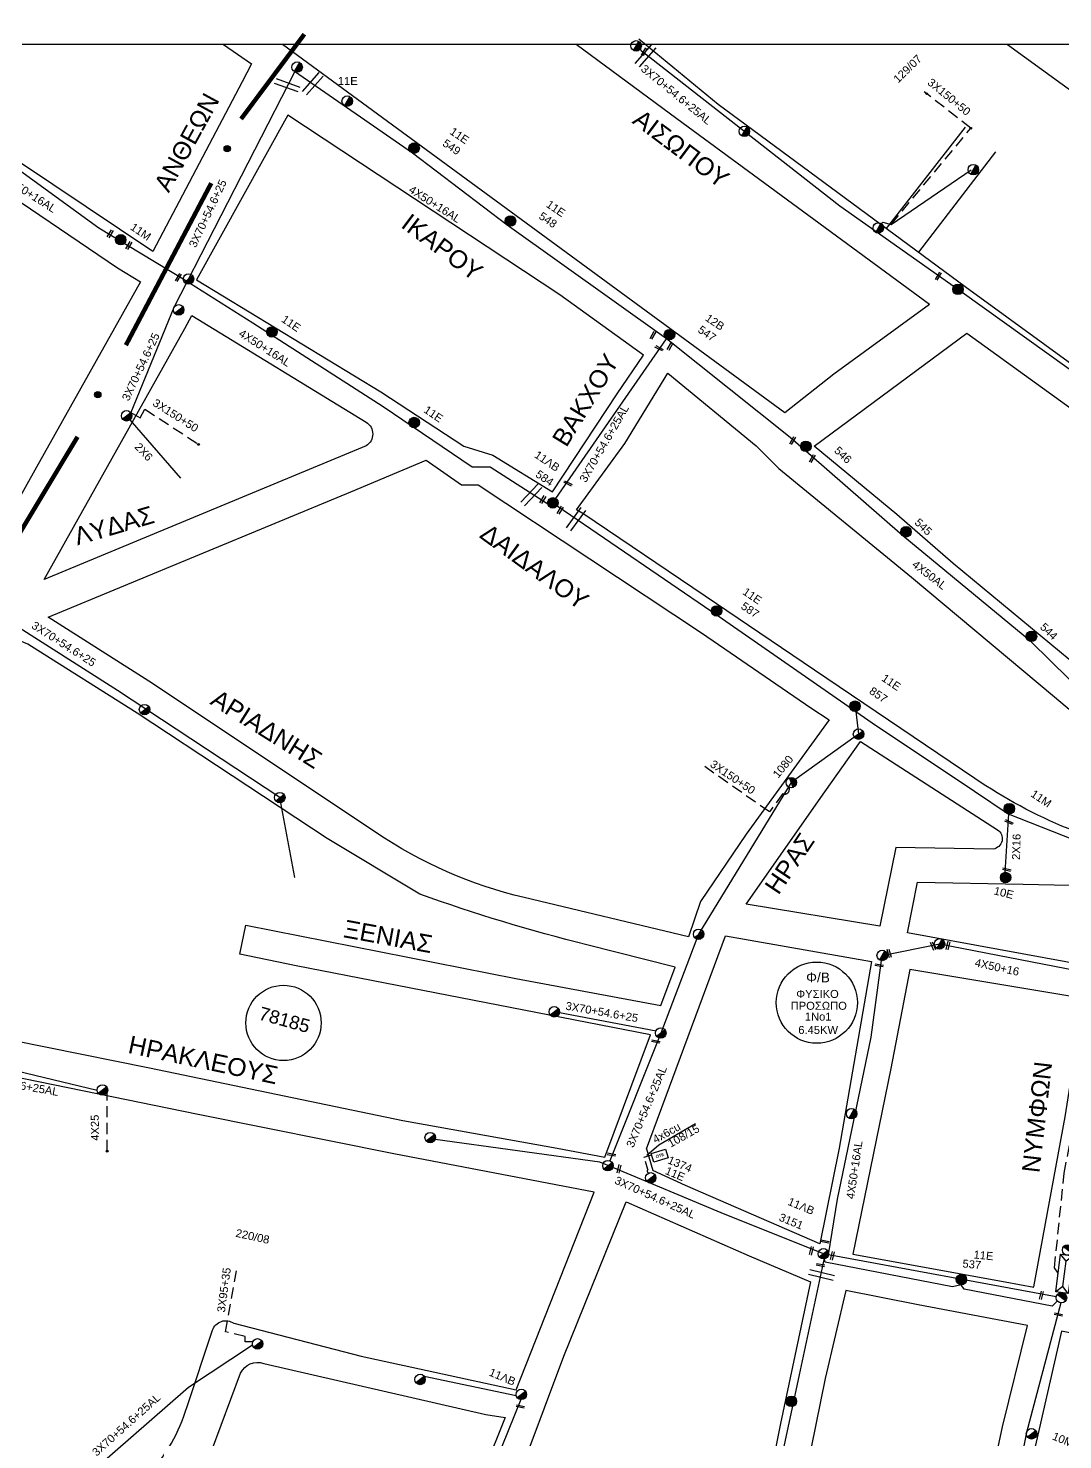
# Model space of a CAD drawing. Header units: millimetres. Extents: x 6950 to 9601, y 853 to 1951.
# Drawn here: x 8676.1 to 8908.8, y 1600.2 to 1917.7 of the extents above; entities that cross this region are included whole.
import ezdxf
from ezdxf.enums import TextEntityAlignment as Align

# ---------------------------------------------------------------- set-up
doc = ezdxf.new("R2010")
doc.units = ezdxf.units.MM
doc.linetypes.add('DASHED', pattern=[19.05, 12.7, -6.35])
for name, color, linetype in [('Pillar OTE', 7, 'Continuous'), ('Άγνωστα', 7, 'Continuous'), ('Γυμνά εναέρια ΧΤ και ΦΟΠ (3Φ)   4x50+16AL', 7, 'Continuous'), ('Επιγραφές - Σχήματα', 7, 'Continuous'), ('Μηχανική τομή', 7, 'Continuous'), ('Στύλος Ξύλινος', 7, 'Continuous'), ('Στύλος Ξύλινος @ 1', 7, 'Continuous'), ('Στύλος ΦΜ', 7, 'Continuous'), ('Στύλος ΦΜ @ 1', 7, 'Continuous'), ('Συνδέσεις', 7, 'Continuous'), ('Συνεστραμμένα ΧΤ   3x70+54.6+25 AL', 7, 'SYN_LINE'), ('Τομή', 7, 'Continuous'), ('Υποσταθμός εναέριος 2 στύλων', 7, 'Continuous'), ('Υποσταθμός πόλεως', 7, 'Continuous'), ('Υπόβαθρο ΔΕΗ', 7, 'Continuous'), ('Υπόγεια καλώδια Παροχών ΧΤ   4x25', 7, 'DASHED'), ('Υπόγεια καλώδια Παροχών ΧΤ   4x50AL', 7, 'DASHED'), ('Υπόγεια καλώδια Παροχών ΧΤ   4x6', 7, 'DASHED')]:
    doc.layers.add(name, color=color, linetype=linetype)
doc.styles.add('ar', font='ARIAL.TTF')
doc.styles.add('arial', font='ARIAL.TTF')
doc.styles.get("Standard").update_dxf_attribs({"font": 'ARIAL.TTF'})
doc.linetypes.add('SYN_LINE', pattern='A,0.5,-0.0001,["/\\/\\/\\/",Standard,S=0.1,R=0,X=0,Y=-0.05],-0.25', length=0.7501)
doc.dimstyles.new('ISO-25', dxfattribs={"dimtxt": 2.5, "dimasz": 2.5, "dimexe": 1.25, "dimexo": 0.625, "dimtad": 1, "dimtxsty": 'Standard', "dimcen": 2.5, "dimadec": 0, "dimazin": 0, "dimtfac": 1, "dimtmove": 0, "dimatfit": 3, "dimfxl": 1, "dimarcsym": 0})

# ---------------------------------------------------------------- blocks, each defined once
blk = doc.blocks.new('ΤΟΜΗ')
at = {"layer": 'Τομή', "ltscale": 40}
for p, q in [((-5.68, 0), (5.68, 0)), ((5.68, -2.33), (-5.68, -2.33))]:
    blk.add_line(p, q, dxfattribs=at)
blk = doc.blocks.new('ΜΗΧΑΝΙΚΗ ΤΟΜΗ')
at = {"layer": 'Μηχανική τομή', "ltscale": 40}
for p, q in [((-1.89, 0.78), (1.89, 0.78)), ((1.89, 0), (-1.89, 0))]:
    blk.add_line(p, q, dxfattribs=at)
blk = doc.blocks.new('ΥΠΑΡΧΩΝ ΤΣΙΜΕΝΤΕΝΙΟΣ ΣΤΥΛΟΣ')
at = {"layer": 'Στύλος ΦΜ'}
blk.add_hatch(color=7, dxfattribs=at).paths.add_polyline_path([(-1.29, -2.28, 0.574793), (2.62, 0, 0.268822), (1.3, 2.27)])
at = {"layer": 'Στύλος ΦΜ', "color": 7}
blk.add_line((-1.29, -2.28), (1.3, 2.27), dxfattribs=at)
blk.add_circle((0, 0), 2.62, dxfattribs=at)
at = {"layer": 'Στύλος ΦΜ', "flags": 4}
for tag, p in [('ΤΥΠΟΣ', (-4.91, 3.03)), ('ΑΡΙΘΜΟΣ', (-4.68, 8.05))]:
    blk.add_attdef(tag, p, '', height=4, dxfattribs=at)
blk = doc.blocks.new('ΥΠΑΡΧΩΝ ΞΥΛΙΝΟΣ ΣΤΥΛΟΣ')
at = {"layer": 'Στύλος Ξύλινος'}
h = blk.add_hatch(color=7, dxfattribs=at)
h.paths.add_polyline_path([(-2.62, 0, 0.270008), (-1.29, -2.28), (1.3, 2.27, 0.576266)])
h.paths.add_polyline_path([(-1.29, -2.28, 0.574793), (2.62, 0, 0.268822), (1.3, 2.27)])
at = {"layer": 'Στύλος Ξύλινος', "color": 7}
blk.add_line((-1.29, -2.28), (1.3, 2.27), dxfattribs=at)
blk.add_circle((0, 0), 2.62, dxfattribs=at)
at = {"layer": 'Στύλος Ξύλινος', "flags": 4}
for tag, p in [('ΑΡΙΘΜΟΣ', (-4.91, 8.6)), ('ΤΥΠΟΣ', (-4.85, 3.39))]:
    blk.add_attdef(tag, p, '', height=4, dxfattribs=at)
blk = doc.blocks.new('ΥΠΟΣΤΑΘΜΟΣ ΕΝΑΕΡΙΟΣ ΕΠΙ 2 ΣΤΥΛΩΝ')
at = {"layer": 'Υποσταθμός εναέριος 2 στύλων', "linetype": 'Continuous'}
for points in [[(-11.97, -2.11, 0.574793), (-8.45, -0.07, 0.268822), (-9.64, 1.98)], [(9.68, -2.15, 0.574793), (13.19, -0.1, 0.268822), (12.01, 1.95)]]:
    blk.add_hatch(color=256, dxfattribs=at).paths.add_polyline_path(points)
for p, q in [((-11.97, -2.11), (-9.64, 1.98)), ((9.68, -2.15), (12.01, 1.95))]:
    blk.add_line(p, q, dxfattribs=at)
for centre in [(-10.81, -0.07), (10.84, -0.1)]:
    blk.add_circle(centre, 2.36, dxfattribs=at)
at = {"layer": 'Υποσταθμός πόλεως', "linetype": 'Continuous', "ltscale": 40}
blk.add_lwpolyline([(-8.57, 2.82), (8.57, 2.82), (8.57, -2.82), (-8.57, -2.82)], close=True, dxfattribs=at)
for points in [[(-5.75, 0), (-8.57, 2.82)], [(-8.57, -2.82), (-5.75, 0)], [(-5.75, 0), (5.75, 0)], [(5.75, 0), (8.57, 2.82)], [(8.57, -2.82), (5.75, 0)]]:
    blk.add_lwpolyline(points, dxfattribs=at)
at = {"layer": 'Υποσταθμός εναέριος 2 στύλων', "ltscale": 40, "flags": 1}
for tag, p in [('ΜΕΤΑΣΧΗΜΑΤΙΣΜΟΣ', (14.09, 2.51)), ('ΙΣΧΥΣ', (14.07, -0.28)), ('ΑΡΙΘΜΟΣ', (14.19, -3))]:
    blk.add_attdef(tag, p, '', height=1.8, dxfattribs=at)
blk = doc.blocks.new('_ΣΥΝΔΕΣΗ')
at = {"layer": 'Συνδέσεις', "linetype": 'SYN_LINE', "ltscale": 40}
blk.add_hatch(color=256, dxfattribs=at).paths.add_polyline_path([(0.5, -0.01, 1), (-0.5, -0.01, 1)])
at = {"layer": 'Συνδέσεις'}
blk.add_circle((0, -0.01), 0.5, dxfattribs=at)
blk = doc.blocks.new('PILLAR ΟΤΕ')
at = {"layer": 'Pillar OTE', "ltscale": 40}
blk.add_lwpolyline([(-3.31, 2.02), (3.39, 2.02), (3.39, -1.99), (-3.31, -1.99)], close=True, dxfattribs=at)
at = {"layer": 'Pillar OTE', "insert": (-1.81, 0.71), "char_height": 1.3575, "width": 109.961, "attachment_point": 1}
blk.add_mtext('{\\fArial|b1|i0|c161|p34;OTE}', dxfattribs=at)

msp = doc.modelspace()

# ---------------------------------------------------------------- hatches: boundary and pattern name
at = {"layer": 'Επιγραφές - Σχήματα', "linetype": 'Continuous', "ltscale": 20}
h = msp.add_hatch(color=154, dxfattribs=at)
h.dxf.hatch_style = 1
edge = h.paths.add_edge_path()
edge.add_arc((8720.85, 1890.63), 0.708, 0, 360)
h = msp.add_hatch(color=154, dxfattribs=at)
h.dxf.hatch_style = 1
edge = h.paths.add_edge_path()
edge.add_arc((8691.74, 1835.31), 0.708, 0, 360)

# ---------------------------------------------------------------- linework, layer by layer
at = {"layer": 'Άγνωστα', "color": 27, "linetype": 'DASHED', "ltscale": 0.2}
for points in [[(8867.97, 1873.78), (8868.28, 1874.08), (8870.2, 1873.62), (8888.08, 1895.25), (8877.61, 1903.46)], [(8726.59, 1622.25), (8724.86, 1622.25), (8724.86, 1623.46), (8720.45, 1624.49), (8722.94, 1638.37)]]:
    msp.add_lwpolyline(points, dxfattribs=at)
at = {"layer": 'Άγνωστα', "color": 151, "linetype": 'DASHED', "ltscale": 0.2}
msp.add_lwpolyline([(8699.16, 1831.27), (8701.25, 1830.1), (8702.35, 1832.06), (8714.39, 1824.13)], dxfattribs=at)
at = {"layer": 'Άγνωστα', "color": 27, "linetype": 'DASHED', "ltscale": 0.2}
msp.add_lwpolyline([(8907.74, 1637.71), (8906.91, 1638.9), (8909.09, 1660.18), (8915.26, 1692.32), (8918.11, 1707.57), (8920.72, 1727.52), (8924.45, 1752.92, -0.55977), (8925.97, 1753.57, 0.318224)], format="xyb", dxfattribs=at)
at = {"layer": 'Άγνωστα', "color": 62, "linetype": 'DASHED', "ltscale": 0.2}
msp.add_lwpolyline([(8847.26, 1746.96), (8847.26, 1746.45, -0.559489), (8845.82, 1745.57), (8842.8, 1741.45), (8827.25, 1752.34)], format="xyb", dxfattribs=at)
at = {"layer": 'Άγνωστα', "color": 62}
msp.add_lwpolyline([(8895.81, 1727.86), (8896.68, 1741)], dxfattribs=at)
at = {"layer": 'Άγνωστα', "color": 1}
msp.add_lwpolyline([(8868.16, 1709.17), (8881.05, 1711.78), (8920, 1704.24)], dxfattribs=at)
at = {"layer": 'Γυμνά εναέρια ΧΤ και ΦΟΠ (3Φ)   4x50+16AL', "color": 151, "ltscale": 40}
msp.add_lwpolyline([(8792.96, 1810.68), (8779.98, 1818.97), (8775.95, 1818.97), (8755.95, 1832.55), (8726.63, 1851.36), (8710.97, 1861.29), (8691.98, 1872.73), (8661.7, 1894.74), (8627.64, 1910.01)], dxfattribs=at)
at = {"layer": 'Γυμνά εναέρια ΧΤ και ΦΟΠ (3Φ)   4x50+16AL', "color": 133, "ltscale": 40}
msp.add_lwpolyline([(8927.28, 1754.55), (8901.56, 1779.79), (8872.77, 1803.56), (8847.43, 1825.7), (8819.66, 1847.86), (8783.82, 1873.45), (8762.5, 1889.66), (8736, 1907.99)], dxfattribs=at)
at = {"layer": 'Γυμνά εναέρια ΧΤ και ΦΟΠ (3Φ)   4x50+16AL', "color": 173, "ltscale": 40}
msp.add_lwpolyline([(8818.22, 1482.17), (8819.75, 1484.71), (8836.67, 1552.65), (8841.99, 1579.42), (8849.55, 1614.85), (8855.15, 1641.1)], dxfattribs=at)
at = {"layer": 'Γυμνά εναέρια ΧΤ και ΦΟΠ (3Φ)   4x50+16AL', "color": 151}
msp.add_lwpolyline([(8786.92, 1609.26), (8766.67, 1559.17), (8753.3, 1522.17), (8748.36, 1487.99)], dxfattribs=at)
at = {"layer": 'Επιγραφές - Σχήματα', "color": 154, "linetype": 'Continuous', "ltscale": 20, "const_width": 1}
for points in [[(8738.2, 1916.4), (8723.97, 1897.33)], [(8717.26, 1882.89), (8698.06, 1846.44)], [(8687.18, 1825.83), (8663.42, 1786.26)]]:
    msp.add_lwpolyline(points, dxfattribs=at)
at = {"layer": 'Επιγραφές - Σχήματα'}
msp.add_lwpolyline([(6992.76, 898.14), (9488.75, 898.14), (9488.75, 1914.05), (6992.76, 1914.05)], close=True, dxfattribs=at)
at = {"layer": 'Επιγραφές - Σχήματα', "color": 154, "linetype": 'Continuous', "ltscale": 20}
for centre in [(8720.85, 1890.63), (8691.74, 1835.31)]:
    msp.add_circle(centre, 0.708, dxfattribs=at)
at = {"layer": 'Επιγραφές - Σχήματα', "color": 202}
msp.add_circle((8853.45, 1698.55), 9.13, dxfattribs=at)
at = {"layer": 'Επιγραφές - Σχήματα', "linetype": 'Continuous', "ltscale": 20}
msp.add_circle((8733.5, 1693.99), 8.47, dxfattribs=at)
at = {"layer": 'Συνεστραμμένα ΧΤ   3x70+54.6+25 AL', "color": 27, "ltscale": 20}
msp.add_lwpolyline([(8914.7, 1837.82), (8886.17, 1858.31), (8858.63, 1877.72), (8814.24, 1912.42), (8813.71, 1913.01)], dxfattribs=at)
at = {"layer": 'Συνεστραμμένα ΧΤ   3x70+54.6+25 AL', "color": 151, "linetype": 'SYN_LINE', "ltscale": 20}
for points in [[(8736.03, 1907.97), (8736.03, 1907.97), (8708.87, 1854.91), (8699.16, 1831.27)], [(8710.44, 1816.55), (8698.99, 1829.67)]]:
    msp.add_lwpolyline(points, dxfattribs=at)
at = {"layer": 'Συνεστραμμένα ΧΤ   3x70+54.6+25 AL', "color": 27, "linetype": 'SYN_LINE', "ltscale": 20}
for points in [[(8870.2, 1873.62), (8888.14, 1885.88)], [(8595.18, 1597.61), (8630.14, 1598.16), (8655.71, 1593.84), (8686.78, 1589.92), (8712.11, 1612.07), (8726.53, 1621.55)]]:
    msp.add_lwpolyline(points, dxfattribs=at)
at = {"layer": 'Συνεστραμμένα ΧΤ   3x70+54.6+25 AL', "color": 133, "ltscale": 20}
msp.add_lwpolyline([(8794.76, 1811.94), (8819.66, 1847.86)], dxfattribs=at)
at = {"layer": 'Συνεστραμμένα ΧΤ   3x70+54.6+25 AL', "color": 30, "linetype": 'SYN_LINE', "ltscale": 20}
for points in [[(8736.07, 1726.69), (8732.68, 1744.67), (8696.18, 1768.74), (8663.88, 1789.3), (8623.98, 1814.23), (8608.66, 1834.62)], [(8908.33, 1631), (8900.61, 1601.87), (8893.54, 1566.49), (8876.22, 1505.08), (8864.79, 1461.73)]]:
    msp.add_lwpolyline(points, dxfattribs=at)
at = {"layer": 'Συνεστραμμένα ΧΤ   3x70+54.6+25 AL', "color": 62, "ltscale": 20}
for points in [[(8795.09, 1810.32), (8831.25, 1785.53), (8865.88, 1761.53), (8888.91, 1746.14), (8896.48, 1741.03), (8923.31, 1730.42)], [(8862.21, 1764.07), (8862.84, 1758.95), (8847.72, 1748.05), (8826.87, 1713.93), (8818.38, 1691.71), (8806.91, 1662.98)], [(8907.56, 1631.44), (8906.38, 1630.27), (8886.61, 1634.13), (8885.93, 1635.07), (8884, 1634.65), (8855.37, 1640.14), (8854.94, 1642.07), (8831.91, 1651.3), (8807.56, 1661.44), (8804.68, 1662.64), (8767.59, 1667.74)]]:
    msp.add_lwpolyline(points, dxfattribs=at)
at = {"layer": 'Συνεστραμμένα ΧΤ   3x70+54.6+25 AL', "color": 1, "linetype": 'SYN_LINE', "ltscale": 20}
msp.add_lwpolyline([(8907.32, 1632.38), (8856.1, 1641.86), (8858.09, 1654.38), (8865.7, 1690.8), (8868.16, 1709.17)], dxfattribs=at)
at = {"layer": 'Συνεστραμμένα ΧΤ   3x70+54.6+25 AL', "color": 62, "linetype": 'SYN_LINE', "ltscale": 20}
msp.add_lwpolyline([(8817.29, 1692.17), (8795.56, 1696.28)], dxfattribs=at)
at = {"layer": 'Συνεστραμμένα ΧΤ   3x70+54.6+25 AL', "color": 1, "ltscale": 20}
msp.add_lwpolyline([(8691.62, 1678.76), (8657.58, 1686.95)], dxfattribs=at)
at = {"layer": 'Συνεστραμμένα ΧΤ   3x70+54.6+25 AL', "color": 7, "linetype": 'SYN_LINE', "ltscale": 20}
msp.add_lwpolyline([(8765.16, 1614.51), (8785.85, 1610.19)], dxfattribs=at)
at = {"layer": 'Υπόβαθρο ΔΕΗ'}
for points in [[(8720.03, 1914.05), (8726.3, 1909.73), (8724.22, 1905.7), (8704.15, 1867.54), (8674.16, 1887.64), (8643.07, 1909.52), (8631.64, 1914.79), (8633.44, 1917.74)], [(8878.8, 1855.58), (8857.3, 1839.89), (8846.28, 1831.25), (8846.28, 1831.25), (8846.28, 1831.25), (8846.28, 1831.25), (8733.31, 1914.05)], [(8878.8, 1855.58), (8821.97, 1897.37), (8799.34, 1914.05)], [(8701.34, 1860.71), (8677.99, 1819), (8667.34, 1800.04), (8639.2, 1818.09), (8617.65, 1832.01), (8610.71, 1836.17), (8629.82, 1879.65), (8639.96, 1902.09), (8670.08, 1881.57), (8696.16, 1863.81), (8701.34, 1860.71)], [(8793.99, 1813.48), (8808.54, 1835.48), (8814.46, 1844.2), (8795.66, 1857.75), (8795.66, 1857.75), (8734.47, 1898.22), (8713.91, 1861.14), (8755.39, 1835.92), (8774.05, 1823.76), (8780.58, 1821.69), (8793.99, 1813.48)], [(8869.1, 1872.7), (8886.87, 1895.5)], [(8893.61, 1889.9), (8876.32, 1867.37)], [(8852.87, 1823.75), (8887.18, 1849.14), (8918.56, 1826.53), (8917.7, 1795.43), (8916.74, 1770.34), (8884.11, 1797.37), (8871.48, 1808.34), (8852.87, 1823.75)], [(8917.27, 1724.84), (8914.79, 1706.74), (8873.82, 1714.22), (8876.12, 1725.67), (8899.89, 1725.19), (8917.27, 1724.84)], [(8815.12, 1665.7), (8832.9, 1713.55), (8865.78, 1707.84), (8858.52, 1665.83), (8854.1, 1644.32), (8823.93, 1657.41), (8816.58, 1660.76)], [(8902.24, 1634.6), (8909.34, 1672.84), (8913.49, 1699.47), (8874.37, 1706), (8870.07, 1683.75), (8861.53, 1641.94), (8895.83, 1635.74), (8902.23, 1634.55)], [(8817.95, 1666.54), (8826.19, 1671.35)], [(8815.12, 1665.7), (8816.58, 1660.76)], [(8852.05, 1635.72), (8845.31, 1603.89), (8841.13, 1583.16), (8799.54, 1592.98), (8787.87, 1595.8), (8796.57, 1619.03), (8810.61, 1653.74), (8838.27, 1641.6), (8852.05, 1635.72)], [(8888.65, 1572.15), (8895.25, 1603.13), (8900.84, 1625.92), (8876.23, 1630.59), (8860.02, 1633.77), (8855.31, 1614.01), (8850.07, 1588.11), (8848.65, 1581.68), (8888.65, 1572.15)], [(9023.37, 1542.05), (9040.16, 1599.56), (8973.38, 1611.87), (8935.41, 1619.18), (8908.48, 1624.65), (8900.24, 1588.5), (8896.58, 1570.69), (8945.56, 1558.82), (8985.52, 1549.74), (9002.19, 1546.23), (9003.36, 1546.58), (9023.37, 1542.05)]]:
    msp.add_lwpolyline(points, dxfattribs=at)
for points in [[(8896.36, 1914.05), (8940.02, 1882.33), (8946.15, 1877.69), (8937.43, 1868.52), (8934.13, 1866.24, -0.146895), (8929.81, 1864.84), (8923.42, 1843.32), (8914.13, 1839.7), (8886.84, 1859.6), (8831.3, 1900.62), (8813.39, 1915.28)], [(8712.91, 1853.15), (8752.11, 1829.1, -0.559648), (8752.11, 1823.82), (8679.7, 1793.74), (8711.34, 1850.18), (8712.91, 1853.15)], [(8819.94, 1840.16), (8839.8, 1823.84), (8844.9, 1818.73), (8874.75, 1794.28), (8906.95, 1767.33), (8921.7, 1754.91), (8918.7, 1734.54), (8909.97, 1737.69, -0.052474), (8888.99, 1749), (8852.94, 1773.37), (8828.32, 1789.99), (8800.8, 1808.59), (8799.41, 1809.4), (8810.25, 1824.34), (8819.94, 1840.16)], [(8856.25, 1762.17), (8837.59, 1736.45), (8827.28, 1721.28), (8824.56, 1713.35), (8787.64, 1722.17, -0.09029), (8754.3, 1736.84), (8704.05, 1770.32), (8680.55, 1785.3), (8748.66, 1813.47), (8765.63, 1820.56), (8773.51, 1815.02), (8777.31, 1815.02), (8827.54, 1781.71), (8852.1, 1764.85), (8856.25, 1762.17)], [(8821.62, 1706.57), (8801.76, 1711.54, -0.024774), (8764.15, 1722.95), (8743.31, 1735.51), (8700.63, 1763.68), (8676.86, 1778.69, 0.180673), (8669.31, 1780.27, 13.156435), (8669.31, 1780.27), (8667.48, 1779.55, 0.224041), (8662.88, 1774.66), (8653.2, 1748.67), (8634.22, 1697.85), (8703.34, 1683.91), (8760.38, 1672.02), (8795.04, 1665.85), (8805.8, 1663.8), (8816.07, 1691.28), (8736.35, 1706.87), (8723.68, 1709.46), (8725.01, 1715.97), (8785.77, 1704), (8818.41, 1697.92), (8821.62, 1706.57)], [(8871.22, 1733.42), (8867.62, 1715.76), (8837.53, 1720.67), (8855.28, 1745.97), (8863.27, 1757.29), (8894.08, 1737.46, -0.698659), (8893.11, 1733.11), (8871.22, 1733.42)], [(8785.84, 1611.49), (8803.35, 1655.94), (8758.3, 1664.56), (8714.31, 1673.41), (8662.21, 1684.06), (8631.48, 1690.4, 0.532032), (8630.98, 1689.9), (8623.9, 1671.51), (8613.85, 1644.89), (8601.03, 1611.26), (8598.77, 1604.45), (8640.99, 1598.11), (8686.07, 1591.24), (8693.17, 1590.05, 0.19226), (8703, 1592.2, 0.115551), (8711.81, 1607.7), (8717.54, 1624.86, -0.502704), (8722.33, 1626.43), (8750.97, 1619.02), (8785.84, 1611.49)]]:
    msp.add_lwpolyline(points, format="xyb", dxfattribs=at)
msp.add_lwpolyline([(8723.87, 1615.18, -0.386401), (8729.06, 1617.4), (8779, 1605.91), (8783.34, 1605.21), (8773.92, 1581.66), (8761.44, 1585.2, 0.11223), (8734.83, 1586.62, -0.109028), (8712.98, 1585.94)], format="xyb", close=True, dxfattribs=at)
at = {"layer": 'Υπόγεια καλώδια Παροχών ΧΤ   4x25', "color": 1, "ltscale": 0.2}
msp.add_lwpolyline([(8693.85, 1665.14), (8693.87, 1678.44)], dxfattribs=at)
at = {"layer": 'Υπόγεια καλώδια Παροχών ΧΤ   4x6', "color": 62, "linetype": 'DASHED', "ltscale": 0.15}
msp.add_lwpolyline([(8815.88, 1660.28, -0.876837), (8815.47, 1660.99), (8814.63, 1663.83), (8816.28, 1664.32)], format="xyb", dxfattribs=at)

# ---------------------------------------------------------------- block references
at = {"layer": 'Pillar OTE', "xscale": 0.5, "yscale": 0.5, "zscale": 0.5, "rotation": 16.78567077166949}
msp.add_blockref('PILLAR ΟΤΕ', (8818.1, 1664.13), dxfattribs=at)
at = {"layer": 'Μηχανική τομή'}
for p, xscale, yscale, zscale, rotation in [((8814.51, 1912.53), 0.4999999999999998, 0.4999999999999998, 0.4999999999999998, 239.889233486939), ((8694.35, 1871.6), 0.4999999999999998, 0.4999999999999998, 0.4999999999999998, 239.889233486939), ((8698.55, 1868.97), 0.4999999999999998, 0.4999999999999998, 0.4999999999999998, 239.889233486939), ((8709.69, 1861.76), 0.4999999999999998, 0.4999999999999998, 0.4999999999999998, 239.889233486939), ((8880.62, 1862.06), 0.4999999999999998, 0.4999999999999998, 0.4999999999999998, 239.889233486939), ((8816.42, 1848.79), 0.4999999999999998, 0.4999999999999998, 0.4999999999999998, 239.889233486939), ((8818.08, 1845.93), 0.4999999999999997, 0.4999999999999997, 0.4999999999999997, 153.5981061758948), ((8820.29, 1846.27), 0.4999999999999998, 0.4999999999999998, 0.4999999999999998, 239.889233486939), ((8847.85, 1825.1), 0.4999999999999998, 0.4999999999999998, 0.4999999999999998, 239.889233486939), ((8852.25, 1821.05), 0.4999999999999998, 0.4999999999999998, 0.4999999999999998, 239.889233486939), ((8797.59, 1815.53), 0.4999999999999997, 0.4999999999999997, 0.4999999999999997, 153.5981061758948), ((8791.67, 1811.82), 0.4999999999999998, 0.4999999999999998, 0.4999999999999998, 239.889233486939), ((8795.56, 1809.42), 0.4999999999999998, 0.4999999999999998, 0.4999999999999998, 239.889233486939), ((8896.77, 1739.34), 0.4999999999999997, 0.4999999999999997, 0.4999999999999997, 155.2172652613564), ((8896.21, 1728.66), 0.4999999999999997, 0.4999999999999997, 0.4999999999999997, 167.8705134010287), ((8879.75, 1711.34), 0.4999999999999998, 0.4999999999999998, 0.4999999999999998, 113.4332393159813), ((8883.18, 1711.34), 0.4999999999999998, 0.4999999999999998, 0.4999999999999998, 76.52273740397938), ((8869.91, 1709.68), 0.4999999999999998, 0.4999999999999998, 0.4999999999999998, 105.1570285392743), ((8867.54, 1707.14), 0.4999999999999999, 0.4999999999999999, 0.4999999999999999, 169.57116670519), ((8817.26, 1689.99), 0.4999999999999999, 0.4999999999999999, 0.4999999999999999, 169.57116670519), ((8807.3, 1664.56), 0.4999999999999999, 0.4999999999999999, 0.4999999999999999, 169.57116670519), ((8809.16, 1661.1), 0.4999999999999998, 0.4999999999999998, 0.4999999999999998, 76.52273740397938), ((8855.28, 1645), 0.4999999999999999, 0.4999999999999999, 0.4999999999999999, 169.57116670519), ((8852.43, 1642.7), 0.4999999999999998, 0.4999999999999998, 0.4999999999999998, 76.52273740397938), ((8857.14, 1641.57), 0.4999999999999998, 0.4999999999999998, 0.4999999999999998, 76.52273740397938), ((8854.31, 1639.71), 0.4999999999999999, 0.4999999999999999, 0.4999999999999999, 169.57116670519), ((8904.16, 1632.67), 0.4999999999999998, 0.4999999999999998, 0.4999999999999998, 76.52273740397938), ((8907.82, 1628.59), 0.4999999999999999, 0.4999999999999999, 0.4999999999999999, 169.57116670519), ((8786.73, 1607.52), 0.4999999999999997, 0.4999999999999997, 0.4999999999999997, 348.3981762782674)]:
    msp.add_blockref('ΜΗΧΑΝΙΚΗ ΤΟΜΗ', p, dxfattribs=dict(at, xscale=xscale, yscale=yscale, zscale=zscale, rotation=rotation))
at = {"layer": 'Στύλος Ξύλινος @ 1', "ltscale": 40}
ref = msp.add_blockref('ΥΠΑΡΧΩΝ ΞΥΛΙΝΟΣ ΣΤΥΛΟΣ', (8762.89, 1890.77), dxfattribs=dict(at, xscale=0.449999999999818, yscale=0.449999999999818, zscale=0.449999999999818, rotation=325.8394331313655))
ref.add_attrib('ΤΥΠΟΣ', '11E', (8770.74, 1894.08), dxfattribs={"layer": 'Στύλος Ξύλινος', "height": 1.8, "rotation": 325.8394, "flags": 4})
ref.add_attrib('ΑΡΙΘΜΟΣ', '549', (8769.09, 1891.44), dxfattribs={"layer": 'Στύλος Ξύλινος', "height": 1.8, "rotation": 325.8394, "flags": 4})
ref = msp.add_blockref('ΥΠΑΡΧΩΝ ΞΥΛΙΝΟΣ ΣΤΥΛΟΣ', (8784.55, 1874.38), dxfattribs=dict(at, xscale=0.449999999999818, yscale=0.449999999999818, zscale=0.449999999999818, rotation=325.8394331313655))
ref.add_attrib('ΤΥΠΟΣ', '11E', (8792.4, 1877.69), dxfattribs={"layer": 'Στύλος Ξύλινος', "height": 1.8, "rotation": 325.8394, "flags": 4})
ref.add_attrib('ΑΡΙΘΜΟΣ', '548', (8790.75, 1875.05), dxfattribs={"layer": 'Στύλος Ξύλινος', "height": 1.8, "rotation": 325.8394, "flags": 4})
ref = msp.add_blockref('ΥΠΑΡΧΩΝ ΞΥΛΙΝΟΣ ΣΤΥΛΟΣ', (8696.9, 1870.17), dxfattribs=dict(at, xscale=0.449999999999818, yscale=0.449999999999818, zscale=0.449999999999818, rotation=325.8394331313655))
ref.add_attrib('ΤΥΠΟΣ', '11M', (8698.88, 1872.6), dxfattribs={"layer": 'Στύλος Ξύλινος', "height": 1.8, "rotation": 325.8394, "flags": 4})
at = {"layer": 'Στύλος Ξύλινος @ 1', "ltscale": 40, "xscale": 0.449999999999818, "yscale": 0.449999999999818, "zscale": 0.449999999999818}
for p, rotation in [((8885.21, 1859), 345.9311559392577), ((8847.72, 1608.87), 354.5021818696038)]:
    msp.add_blockref('ΥΠΑΡΧΩΝ ΞΥΛΙΝΟΣ ΣΤΥΛΟΣ', p, dxfattribs=dict(at, rotation=rotation))
at = {"layer": 'Στύλος Ξύλινος @ 1', "ltscale": 40}
ref = msp.add_blockref('ΥΠΑΡΧΩΝ ΞΥΛΙΝΟΣ ΣΤΥΛΟΣ', (8730.89, 1849.42), dxfattribs=dict(at, xscale=0.449999999999818, yscale=0.449999999999818, zscale=0.449999999999818, rotation=325.8394331313655))
ref.add_attrib('ΤΥΠΟΣ', '11E', (8732.87, 1851.85), dxfattribs={"layer": 'Στύλος Ξύλινος', "height": 1.8, "rotation": 325.8394, "flags": 4})
ref = msp.add_blockref('ΥΠΑΡΧΩΝ ΞΥΛΙΝΟΣ ΣΤΥΛΟΣ', (8820.33, 1848.83), dxfattribs=dict(at, xscale=0.449999999999818, yscale=0.449999999999818, zscale=0.449999999999818, rotation=325.8394331313655))
ref.add_attrib('ΤΥΠΟΣ', '12B', (8828.18, 1852.14), dxfattribs={"layer": 'Στύλος Ξύλινος', "height": 1.8, "rotation": 325.8394, "flags": 4})
ref.add_attrib('ΑΡΙΘΜΟΣ', '547', (8826.53, 1849.5), dxfattribs={"layer": 'Στύλος Ξύλινος', "height": 1.8, "rotation": 325.8394, "flags": 4})
ref = msp.add_blockref('ΥΠΑΡΧΩΝ ΞΥΛΙΝΟΣ ΣΤΥΛΟΣ', (8762.9, 1829.04), dxfattribs=dict(at, xscale=0.449999999999818, yscale=0.449999999999818, zscale=0.449999999999818, rotation=325.8394331313655))
ref.add_attrib('ΤΥΠΟΣ', '11E', (8764.88, 1831.47), dxfattribs={"layer": 'Στύλος Ξύλινος', "height": 1.8, "rotation": 325.8394, "flags": 4})
ref = msp.add_blockref('ΥΠΑΡΧΩΝ ΞΥΛΙΝΟΣ ΣΤΥΛΟΣ', (8851, 1823.69), dxfattribs=dict(at, xscale=0.4499999999998179, yscale=0.4499999999998179, zscale=0.4499999999998179, rotation=316.6417566351495))
ref.add_attrib('ΤΥΠΟΣ', '546', (8857.22, 1822.53), dxfattribs={"layer": 'Στύλος Ξύλινος', "height": 1.8, "rotation": 316.6418, "flags": 4})
ref = msp.add_blockref('ΥΠΑΡΧΩΝ ΞΥΛΙΝΟΣ ΣΤΥΛΟΣ', (8794.1, 1810.97), dxfattribs=dict(at, xscale=0.449999999999818, yscale=0.449999999999818, zscale=0.449999999999818, rotation=325.8394331313655))
ref.add_attrib('ΤΥΠΟΣ', '11ΛΒ', (8789.76, 1821.35), dxfattribs={"layer": 'Στύλος Ξύλινος', "height": 1.8, "rotation": 325.8394, "flags": 4})
ref.add_attrib('ΑΡΙΘΜΟΣ', '584', (8790.01, 1816.99), dxfattribs={"layer": 'Στύλος Ξύλινος', "height": 1.8, "rotation": 325.8394, "flags": 4})
ref = msp.add_blockref('ΥΠΑΡΧΩΝ ΞΥΛΙΝΟΣ ΣΤΥΛΟΣ', (8873.52, 1804.46), dxfattribs=dict(at, xscale=0.4499999999998179, yscale=0.4499999999998179, zscale=0.4499999999998179, rotation=316.6417566351495))
ref.add_attrib('ΤΥΠΟΣ', '545', (8875.3, 1806.36), dxfattribs={"layer": 'Στύλος Ξύλινος', "height": 1.8, "rotation": 316.6418, "flags": 4})
ref = msp.add_blockref('ΥΠΑΡΧΩΝ ΞΥΛΙΝΟΣ ΣΤΥΛΟΣ', (8830.91, 1786.66), dxfattribs=dict(at, xscale=0.449999999999818, yscale=0.449999999999818, zscale=0.449999999999818, rotation=325.8394331313655))
ref.add_attrib('ΤΥΠΟΣ', '11E', (8836.6, 1790.55), dxfattribs={"layer": 'Στύλος Ξύλινος', "height": 1.8, "rotation": 325.8394, "flags": 4})
ref.add_attrib('ΑΡΙΘΜΟΣ', '587', (8836.22, 1787.33), dxfattribs={"layer": 'Στύλος Ξύλινος', "height": 1.8, "rotation": 325.8394, "flags": 4})
ref = msp.add_blockref('ΥΠΑΡΧΩΝ ΞΥΛΙΝΟΣ ΣΤΥΛΟΣ', (8901.74, 1780.95), dxfattribs=dict(at, xscale=0.4499999999998179, yscale=0.4499999999998179, zscale=0.4499999999998179, rotation=316.6417566351495))
ref.add_attrib('ΤΥΠΟΣ', '544', (8903.51, 1782.85), dxfattribs={"layer": 'Στύλος Ξύλινος', "height": 1.8, "rotation": 316.6418, "flags": 4})
ref = msp.add_blockref('ΥΠΑΡΧΩΝ ΞΥΛΙΝΟΣ ΣΤΥΛΟΣ', (8862.04, 1765.24), dxfattribs=dict(at, xscale=0.449999999999818, yscale=0.449999999999818, zscale=0.449999999999818, rotation=325.8394331313655))
ref.add_attrib('ΤΥΠΟΣ', '11E', (8867.85, 1771.12), dxfattribs={"layer": 'Στύλος Ξύλινος', "height": 1.8, "rotation": 325.8394, "flags": 4})
ref.add_attrib('ΑΡΙΘΜΟΣ', '857', (8865.07, 1768.23), dxfattribs={"layer": 'Στύλος Ξύλινος', "height": 1.8, "rotation": 325.8394, "flags": 4})
ref = msp.add_blockref('ΥΠΑΡΧΩΝ ΞΥΛΙΝΟΣ ΣΤΥΛΟΣ', (8896.76, 1742.18), dxfattribs=dict(at, xscale=0.449999999999818, yscale=0.449999999999818, zscale=0.449999999999818, rotation=325.8394331313655))
ref.add_attrib('ΤΥΠΟΣ', '11M', (8901.39, 1745.08), dxfattribs={"layer": 'Στύλος Ξύλινος', "height": 1.8, "rotation": 325.8394, "flags": 4})
ref = msp.add_blockref('ΥΠΑΡΧΩΝ ΞΥΛΙΝΟΣ ΣΤΥΛΟΣ', (8895.92, 1726.69), dxfattribs=dict(at, xscale=0.449999999999818, yscale=0.449999999999818, zscale=0.449999999999818, rotation=345.9311559392577))
ref.add_attrib('ΤΥΠΟΣ', '10E', (8893.13, 1722.94), dxfattribs={"layer": 'Στύλος Ξύλινος', "height": 1.8, "rotation": 345.9312, "flags": 4})
ref = msp.add_blockref('ΥΠΑΡΧΩΝ ΞΥΛΙΝΟΣ ΣΤΥΛΟΣ', (8885.98, 1636.25), dxfattribs=dict(at, xscale=0.449999999999818, yscale=0.449999999999818, zscale=0.449999999999818, rotation=354.5021818696038))
ref.add_attrib('ΤΥΠΟΣ', '11E', (8888.65, 1641.02), dxfattribs={"layer": 'Στύλος Ξύλινος', "height": 1.8, "rotation": 354.5022, "flags": 4})
ref.add_attrib('ΑΡΙΘΜΟΣ', '537', (8886.15, 1639), dxfattribs={"layer": 'Στύλος Ξύλινος', "height": 1.8, "rotation": 354.5022, "flags": 4})
at = {"layer": 'Στύλος ΦΜ @ 1', "ltscale": 40, "xscale": 0.4499999999998181, "yscale": 0.4499999999998181, "zscale": 0.4499999999998181}
for p in [(8812.82, 1913.77), (8736.58, 1909.01), (8837.17, 1894.55), (8888.66, 1885.92), (8867.28, 1872.82), (8881.05, 1711.78), (8868.16, 1709.17), (8861.28, 1673.57)]:
    msp.add_blockref('ΥΠΑΡΧΩΝ ΤΣΙΜΕΝΤΕΝΙΟΣ ΣΤΥΛΟΣ', p, dxfattribs=at)
at = {"layer": 'Στύλος ΦΜ @ 1', "ltscale": 40}
ref = msp.add_blockref('ΥΠΑΡΧΩΝ ΤΣΙΜΕΝΤΕΝΙΟΣ ΣΤΥΛΟΣ', (8747.83, 1901.34), dxfattribs=dict(at, xscale=0.4499999999998181, yscale=0.4499999999998181, zscale=0.4499999999998181))
ref.add_attrib('ΑΡΙΘΜΟΣ', '11Ε', (8745.72, 1904.97), dxfattribs={"layer": 'Στύλος ΦΜ', "height": 1.8, "flags": 4})
at = {"layer": 'Στύλος ΦΜ @ 1', "ltscale": 40, "xscale": 0.4499999999998182, "yscale": 0.4499999999998182, "zscale": 0.4499999999998182, "rotation": 337.1517464580141}
for p in [(8712.14, 1861.34), (8709.93, 1854.38), (8698.22, 1830.56), (8702.26, 1764.47), (8862.84, 1758.95), (8732.68, 1744.67), (8826.87, 1713.93), (8794.41, 1696.5), (8818.37, 1691.72), (8692.79, 1678.9), (8766.51, 1668.2), (8806.48, 1661.89), (8727.68, 1621.79), (8764.22, 1613.79)]:
    msp.add_blockref('ΥΠΑΡΧΩΝ ΤΣΙΜΕΝΤΕΝΙΟΣ ΣΤΥΛΟΣ', p, dxfattribs=at)
at = {"layer": 'Στύλος ΦΜ @ 1', "ltscale": 40}
ref = msp.add_blockref('ΥΠΑΡΧΩΝ ΤΣΙΜΕΝΤΕΝΙΟΣ ΣΤΥΛΟΣ', (8847.71, 1748.05), dxfattribs=dict(at, xscale=0.4499999999998183, yscale=0.4499999999998183, zscale=0.4499999999998183, rotation=50.80064788871424))
ref.add_attrib('ΤΥΠΟΣ', '1080', (8844.78, 1748.92), dxfattribs={"layer": 'Στύλος ΦΜ', "height": 1.8, "rotation": 50.8006, "flags": 4})
ref = msp.add_blockref('ΥΠΑΡΧΩΝ ΤΣΙΜΕΝΤΕΝΙΟΣ ΣΤΥΛΟΣ', (8816.1, 1659.13), dxfattribs=dict(at, xscale=0.4499999999998182, yscale=0.4499999999998182, zscale=0.4499999999998182, rotation=337.1517464580141))
ref.add_attrib('ΤΥΠΟΣ', '11Ε', (8819.18, 1660.08), dxfattribs={"layer": 'Στύλος ΦΜ', "height": 1.8, "rotation": 337.1517, "flags": 4})
ref.add_attrib('ΑΡΙΘΜΟΣ', '1374', (8819.75, 1662.48), dxfattribs={"layer": 'Στύλος ΦΜ', "height": 1.8, "rotation": 337.1517, "flags": 4})
ref = msp.add_blockref('ΥΠΑΡΧΩΝ ΤΣΙΜΕΝΤΕΝΙΟΣ ΣΤΥΛΟΣ', (8854.94, 1642.07), dxfattribs=dict(at, xscale=0.4499999999998181, yscale=0.4499999999998181, zscale=0.4499999999998181, rotation=337.5602042914044))
ref.add_attrib('ΤΥΠΟΣ', '11ΛΒ', (8846.76, 1653.13), dxfattribs={"layer": 'Στύλος ΦΜ', "height": 1.8, "rotation": 337.5602, "flags": 4})
ref.add_attrib('ΑΡΙΘΜΟΣ', '3151', (8844.77, 1649.6), dxfattribs={"layer": 'Στύλος ΦΜ', "height": 1.8, "rotation": 337.5602, "flags": 4})
ref = msp.add_blockref('ΥΠΑΡΧΩΝ ΤΣΙΜΕΝΤΕΝΙΟΣ ΣΤΥΛΟΣ', (8787, 1610.43), dxfattribs=dict(at, xscale=0.4499999999998182, yscale=0.4499999999998182, zscale=0.4499999999998182, rotation=337.1517464580141))
ref.add_attrib('ΤΥΠΟΣ', '11ΛΒ', (8779.55, 1614.74), dxfattribs={"layer": 'Στύλος ΦΜ', "height": 1.8, "rotation": 337.1517, "flags": 4})
ref = msp.add_blockref('ΥΠΑΡΧΩΝ ΤΣΙΜΕΝΤΕΝΙΟΣ ΣΤΥΛΟΣ', (8901.75, 1601.57), dxfattribs=dict(at, xscale=0.4499999999998182, yscale=0.4499999999998182, zscale=0.4499999999998182, rotation=337.1517464580141))
ref.add_attrib('ΤΥΠΟΣ', '10M.T.', (8906.25, 1600.36), dxfattribs={"layer": 'Στύλος ΦΜ', "height": 1.8, "rotation": 337.1517, "flags": 4})
ref.add_attrib('ΑΡΙΘΜΟΣ', '13B', (8906.11, 1597.38), dxfattribs={"layer": 'Στύλος ΦΜ', "height": 1.8, "rotation": 337.1517, "flags": 4})
at = {"layer": 'Συνδέσεις', "xscale": 0.4, "yscale": 0.4, "zscale": 0.25}
for p in [(8878.16, 1903.03), (8878.16, 1903.03), (8888.08, 1895.25), (8888.08, 1895.25), (8714.39, 1824.13), (8714.39, 1824.13), (8693.85, 1665.14)]:
    msp.add_blockref('_ΣΥΝΔΕΣΗ', p, dxfattribs=at)
at = {"layer": 'Τομή'}
for p, xscale, yscale, zscale, rotation in [((8815.37, 1911.17), 0.4999999999999989, 0.4999999999999989, 0.4999999999999989, 228.6305230751893), ((8734.13, 1904.35), 0.499999999999999, 0.499999999999999, 0.499999999999999, 160.5217126837044), ((8740.52, 1904.86), 0.4999999999999989, 0.4999999999999989, 0.4999999999999989, 228.6305230751893), ((8789.67, 1812.39), 0.4999999999999987, 0.4999999999999987, 0.4999999999999987, 226.3873393955963), ((8799.74, 1806.98), 0.4999999999999987, 0.4999999999999987, 0.4999999999999987, 233.8297913774486), ((8854.38, 1636.73), 0.4999999999999988, 0.4999999999999988, 0.4999999999999988, 166.2145697589141)]:
    msp.add_blockref('ΤΟΜΗ', p, dxfattribs=dict(at, xscale=xscale, yscale=yscale, zscale=zscale, rotation=rotation))
at = {"layer": 'Υποσταθμός εναέριος 2 στύλων', "xscale": 0.5, "yscale": 0.5, "zscale": 0.5, "rotation": 82.6864141482153}
msp.add_blockref('ΥΠΟΣΤΑΘΜΟΣ ΕΝΑΕΡΙΟΣ ΕΠΙ 2 ΣΤΥΛΩΝ', (8909.14, 1637.54), dxfattribs=at)

# ---------------------------------------------------------------- texts
at = {"ltscale": 40, "width": 94.4586, "attachment_point": 1, "style": 'arial'}
for s, insert, char_height, rotation in [('ΑΝΘΕΩΝ', (8704.19, 1882.48), 4, 61.291), ('ΑΙΣΩΠΟΥ', (8814.14, 1899.74), 4, 323.1845), ('IKAPOY', (8762.08, 1876.32), 4, 323.1845), ('BAKXOY', (8793.71, 1825.37), 4, 58.4268), ('ΛYΔAΣ', (8686.01, 1805.22), 4, 16.3708), ('ΔAIΔAΛOY', (8779.72, 1806.55), 4, 323.9336), ('APIAΔNHΣ', (8718.9, 1769.21), 4, 327.9778), ('ΗΡΑΣ', (8841.48, 1724.82), 4, 55.9929), ('ΞΕΝΙΑΣ', (8747.53, 1717.23), 4, 349.6055), ('78185', (8728.53, 1697.71), 3, 344.4727), ('ΗΡΑΚΛΕΟΥΣ', (8699.16, 1691.2), 4, 347.9693), ('ΝΥΜΦΩΝ', (8899.55, 1660.58), 4, 83.4098)]:
    msp.add_mtext(s, dxfattribs=dict(at, insert=insert, char_height=char_height, rotation=rotation))
at = {"layer": 'Άγνωστα', "ltscale": 40, "char_height": 1.8, "width": 34.5395, "attachment_point": 1, "style": 'arial'}
for s, insert, rotation in [('129/07', (8870.48, 1906.58), 44.3585), ('3X150+50', (8879.32, 1906.64), 320.7292), ('3X70+54.6+25', (8712.14, 1869), 64.7818), ('3X70+54.6+25', (8697.07, 1834.51), 64.7818), ('3X150+50', (8704.88, 1834.52), 327.4204), ('2X6', (8701.2, 1824.69), 313.4071), ('3X70+54.6+25', (8677.63, 1784.44), 327.4204), ('3X150+50', (8830.28, 1753.27), 325.8638), ('2X16', (8897.35, 1730.68), 88.4233), ('4X50+16', (8889.24, 1708.51), 347.598), ('3X70+54.6+25', (8797.15, 1698.78), 349.9932), ('220/08', (8723.01, 1647.68), 347.5989), ('3X95+35', (8718.54, 1629.03), 82.2534), ('3X70+54.6+25AL', (8690.26, 1597.74), 41.8721)]:
    msp.add_mtext(s, dxfattribs=dict(at, insert=insert, rotation=rotation))
at = {"layer": 'Γυμνά εναέρια ΧΤ και ΦΟΠ (3Φ)   4x50+16AL', "ltscale": 40, "char_height": 1.8, "width": 34.5395, "attachment_point": 1, "style": 'arial'}
for insert, rotation in [((8671.51, 1884.78), 327.4204), ((8762.47, 1882.49), 327.4204), ((8724.22, 1850.15), 327.4204), ((8860.06, 1654.53), 81.6734)]:
    msp.add_mtext('4X50+16AL', dxfattribs=dict(at, insert=insert, rotation=rotation))
at = {"layer": 'Επιγραφές - Σχήματα', "color": 1, "style": 'ar'}
for s, height, p in [('Φ/Β', 2.2, (8853.72, 1704.27)), ('ΦΥΣΙΚΟ ', 1.8, (8853.96, 1700.51)), ('1No1', 1.8, (8853.76, 1695.4)), ('6.45KW', 1.8, (8853.76, 1692.41))]:
    msp.add_text(s, height=height, dxfattribs=at).set_placement(p, align=Align.MIDDLE)
at = {"layer": 'Επιγραφές - Σχήματα', "color": 1, "insert": (8847.57, 1698.75), "char_height": 1.8, "width": 12.958, "attachment_point": 1}
msp.add_mtext('ΠΡΟΣΩΠΟ', dxfattribs=at)
at = {"layer": 'Συνεστραμμένα ΧΤ   3x70+54.6+25 AL', "ltscale": 20, "char_height": 1.8, "width": 34.5395, "attachment_point": 1, "style": 'arial'}
for insert, rotation in [((8814.86, 1909.71), 320.7292), ((8799.95, 1816.3), 60.0239), ((8810.52, 1666.48), 67.0702), ((8663.78, 1682.73), 349.9932), ((8808.55, 1659.58), 335.7486)]:
    msp.add_mtext('3X70+54.6+25AL', dxfattribs=dict(at, insert=insert, rotation=rotation))
at = {"layer": 'Υπόγεια καλώδια Παροχών ΧΤ   4x25', "ltscale": 0.2, "insert": (8690.24, 1667.47), "char_height": 1.8, "width": 34.5395, "attachment_point": 1, "rotation": 90.9502, "style": 'arial'}
msp.add_mtext('4X25', dxfattribs=at)
at = {"layer": 'Υπόγεια καλώδια Παροχών ΧΤ   4x50AL', "ltscale": 0.2, "insert": (8875.81, 1798.2), "char_height": 1.8, "width": 34.5395, "attachment_point": 1, "rotation": 322.3457, "style": 'arial'}
msp.add_mtext('4X50AL', dxfattribs=at)
at = {"layer": 'Υπόγεια καλώδια Παροχών ΧΤ   4x50AL', "color": 7, "ltscale": 0.2, "char_height": 1.8, "attachment_point": 1, "rotation": 29.3431}
for s, insert in [('4x6cu', (8816.28, 1668.4)), ('108/15', (8819.7, 1667.47))]:
    msp.add_mtext_dynamic_manual_height_columns(s, width=1.8, gutter_width=12.5, heights=[0.118], dxfattribs=dict(at, insert=insert))

# ---------------------------------------------------------------- leaders
at = {"layer": 'Επιγραφές - Σχήματα', "ltscale": 40}
msp.add_leader([(8815.25, 1664.21), (8817.95, 1666.54)], dimstyle='ISO-25', override={"dimasz": 1, "dimtad": 0}, dxfattribs=at)

doc.saveas('drawing.dxf')
